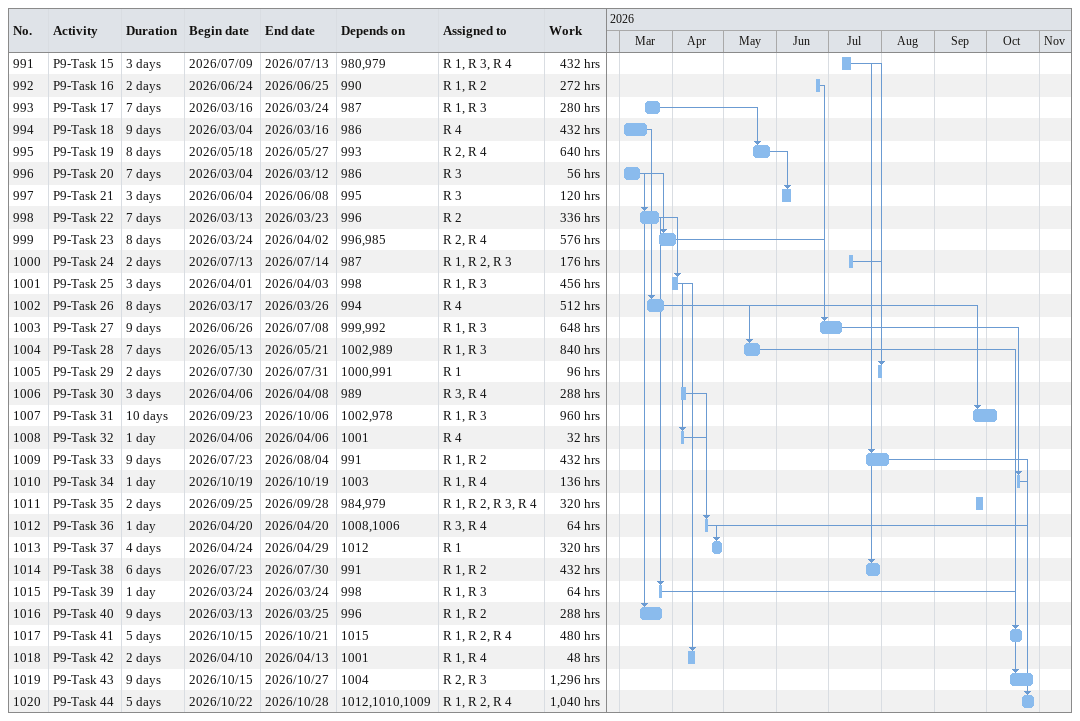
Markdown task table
| ID | Task | Duration | Start | Finish | Predecessors | Resources | Work (h) |
|---|---|---|---|---|---|---|---|
| 991 | P9-Task 15 | 3d | 2026-07-09 | 2026-07-13 | 980, 979 | R 1, R 3, R 4 | 432 |
| 992 | P9-Task 16 | 2d | 2026-06-24 | 2026-06-25 | 990 | R 1, R 2 | 272 |
| 993 | P9-Task 17 | 7d | 2026-03-16 | 2026-03-24 | 987 | R 1, R 3 | 280 |
| 994 | P9-Task 18 | 9d | 2026-03-04 | 2026-03-16 | 986 | R 4 | 432 |
| 995 | P9-Task 19 | 8d | 2026-05-18 | 2026-05-27 | 993 | R 2, R 4 | 640 |
| 996 | P9-Task 20 | 7d | 2026-03-04 | 2026-03-12 | 986 | R 3 | 56 |
| 997 | P9-Task 21 | 3d | 2026-06-04 | 2026-06-08 | 995 | R 3 | 120 |
| 998 | P9-Task 22 | 7d | 2026-03-13 | 2026-03-23 | 996 | R 2 | 336 |
| 999 | P9-Task 23 | 8d | 2026-03-24 | 2026-04-02 | 996, 985 | R 2, R 4 | 576 |
| 1000 | P9-Task 24 | 2d | 2026-07-13 | 2026-07-14 | 987 | R 1, R 2, R 3 | 176 |
| 1001 | P9-Task 25 | 3d | 2026-04-01 | 2026-04-03 | 998 | R 1, R 3 | 456 |
| 1002 | P9-Task 26 | 8d | 2026-03-17 | 2026-03-26 | 994 | R 4 | 512 |
| 1003 | P9-Task 27 | 9d | 2026-06-26 | 2026-07-08 | 999, 992 | R 1, R 3 | 648 |
| 1004 | P9-Task 28 | 7d | 2026-05-13 | 2026-05-21 | 1002, 989 | R 1, R 3 | 840 |
| 1005 | P9-Task 29 | 2d | 2026-07-30 | 2026-07-31 | 1000, 991 | R 1 | 96 |
| 1006 | P9-Task 30 | 3d | 2026-04-06 | 2026-04-08 | 989 | R 3, R 4 | 288 |
| 1007 | P9-Task 31 | 10d | 2026-09-23 | 2026-10-06 | 1002, 978 | R 1, R 3 | 960 |
| 1008 | P9-Task 32 | 1d | 2026-04-06 | 2026-04-06 | 1001 | R 4 | 32 |
| 1009 | P9-Task 33 | 9d | 2026-07-23 | 2026-08-04 | 991 | R 1, R 2 | 432 |
| 1010 | P9-Task 34 | 1d | 2026-10-19 | 2026-10-19 | 1003 | R 1, R 4 | 136 |
| 1011 | P9-Task 35 | 2d | 2026-09-25 | 2026-09-28 | 984, 979 | R 1, R 2, R 3, R 4 | 320 |
| 1012 | P9-Task 36 | 1d | 2026-04-20 | 2026-04-20 | 1008, 1006 | R 3, R 4 | 64 |
| 1013 | P9-Task 37 | 4d | 2026-04-24 | 2026-04-29 | 1012 | R 1 | 320 |
| 1014 | P9-Task 38 | 6d | 2026-07-23 | 2026-07-30 | 991 | R 1, R 2 | 432 |
| 1015 | P9-Task 39 | 1d | 2026-03-24 | 2026-03-24 | 998 | R 1, R 3 | 64 |
| 1016 | P9-Task 40 | 9d | 2026-03-13 | 2026-03-25 | 996 | R 1, R 2 | 288 |
| 1017 | P9-Task 41 | 5d | 2026-10-15 | 2026-10-21 | 1015 | R 1, R 2, R 4 | 480 |
| 1018 | P9-Task 42 | 2d | 2026-04-10 | 2026-04-13 | 1001 | R 1, R 4 | 48 |
| 1019 | P9-Task 43 | 9d | 2026-10-15 | 2026-10-27 | 1004 | R 2, R 3 | 1296 |
| 1020 | P9-Task 44 | 5d | 2026-10-22 | 2026-10-28 | 1012, 1010, 1009 | R 1, R 2, R 4 | 1040 |
